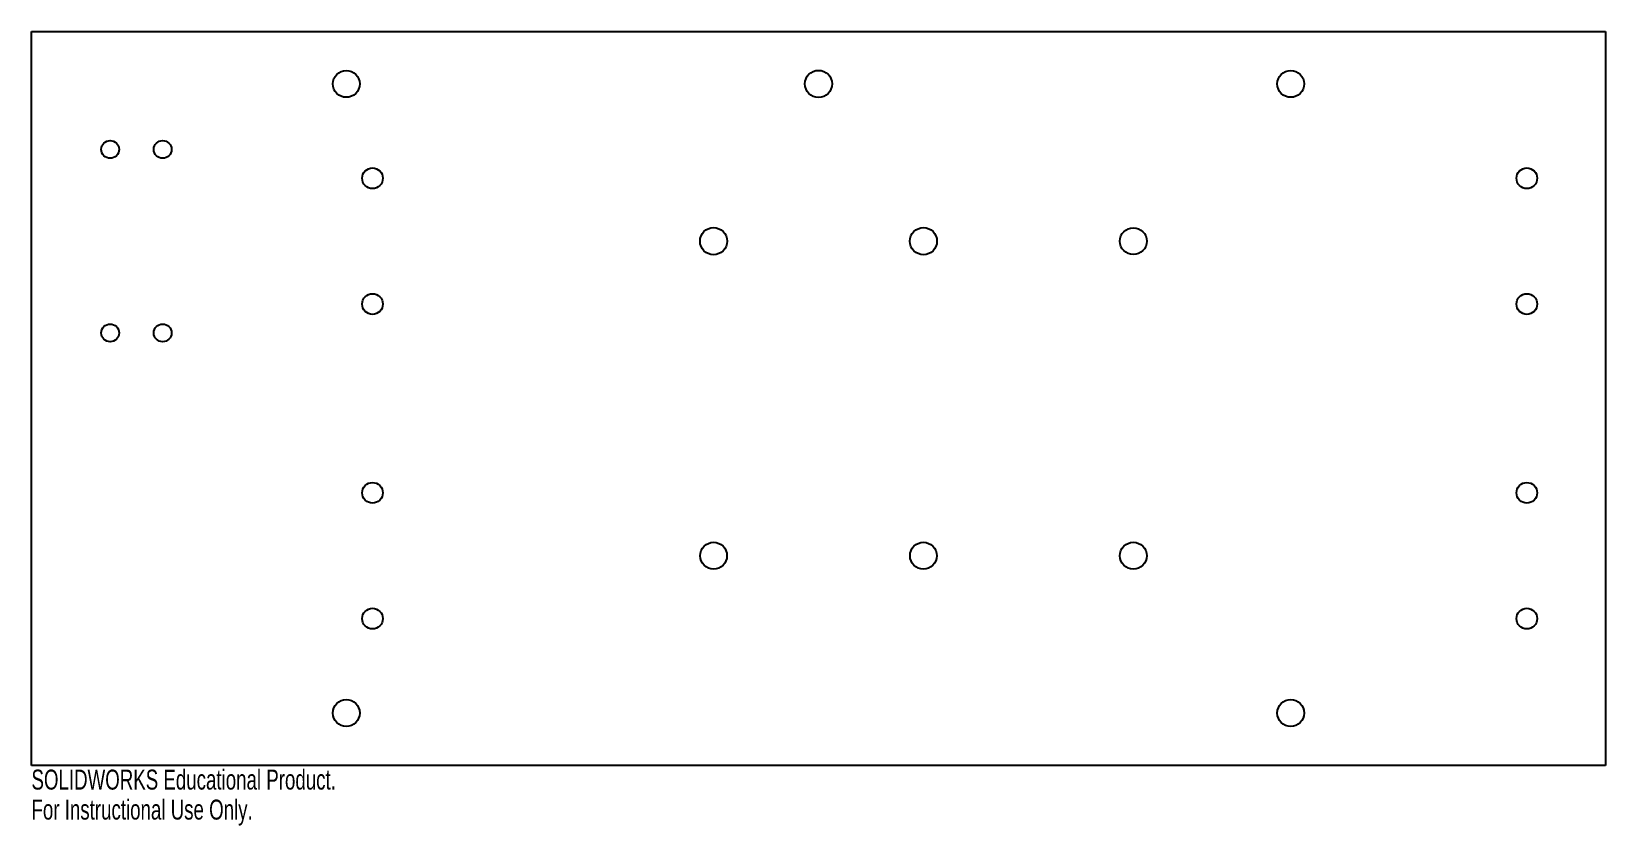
# Model space of a CAD drawing. Header units: inches. Extents: x -7.5 to 7.5, y -4.1 to 3.5.
import ezdxf

# ---------------------------------------------------------------- set-up
doc = ezdxf.new("R2010")
doc.units = ezdxf.units.IN
doc.header["$MEASUREMENT"] = 0
doc.styles.add('SLDTEXTSTYLE0', font='TXT', dxfattribs={"width": 0.7})

msp = doc.modelspace()

# ---------------------------------------------------------------- linework, layer by layer
at = {"color": 7, "linetype": 'Continuous', "lineweight": 25}
for p, q in [((-7.5, 3.5), (7.5, 3.5)), ((-7.5, -3.5), (-7.5, 3.5)), ((7.5, 3.5), (7.5, -3.5)), ((7.5, -3.5), (-7.5, -3.5))]:
    msp.add_line(p, q, dxfattribs=at)
for centre, radius in [((-4.5, 3), 0.128), ((0, 3), 0.129), ((4.5, 3), 0.128), ((-6.75, 2.375), 0.0848), ((-6.25, 2.375), 0.0848), ((-4.25, 2.1), 0.0985), ((6.75, 2.1), 0.0985), ((-1, 1.5), 0.129), ((1, 1.5), 0.129), ((3, 1.5), 0.128), ((-4.25, 0.9), 0.0985), ((6.75, 0.9), 0.0985), ((-6.75, 0.625), 0.0848), ((-6.25, 0.625), 0.0848), ((-4.25, -0.9), 0.0985), ((6.75, -0.9), 0.0985), ((-1, -1.5), 0.128), ((1, -1.5), 0.128), ((3, -1.5), 0.128), ((-4.25, -2.1), 0.0985), ((6.75, -2.1), 0.0985), ((-4.5, -3), 0.128), ((4.5, -3), 0.128)]:
    msp.add_circle(centre, radius, dxfattribs=at)

# ---------------------------------------------------------------- texts
at = {"color": 7, "linetype": 'Continuous', "char_height": 0.1903, "attachment_point": 1, "style": 'SLDTEXTSTYLE0'}
for s, insert in [('SOLIDWORKS Educational Product.', (-7.5, -3.54)), ('For Instructional Use Only.', (-7.5, -3.826))]:
    msp.add_mtext(s, dxfattribs=dict(at, insert=insert))

doc.saveas('drawing.dxf')
